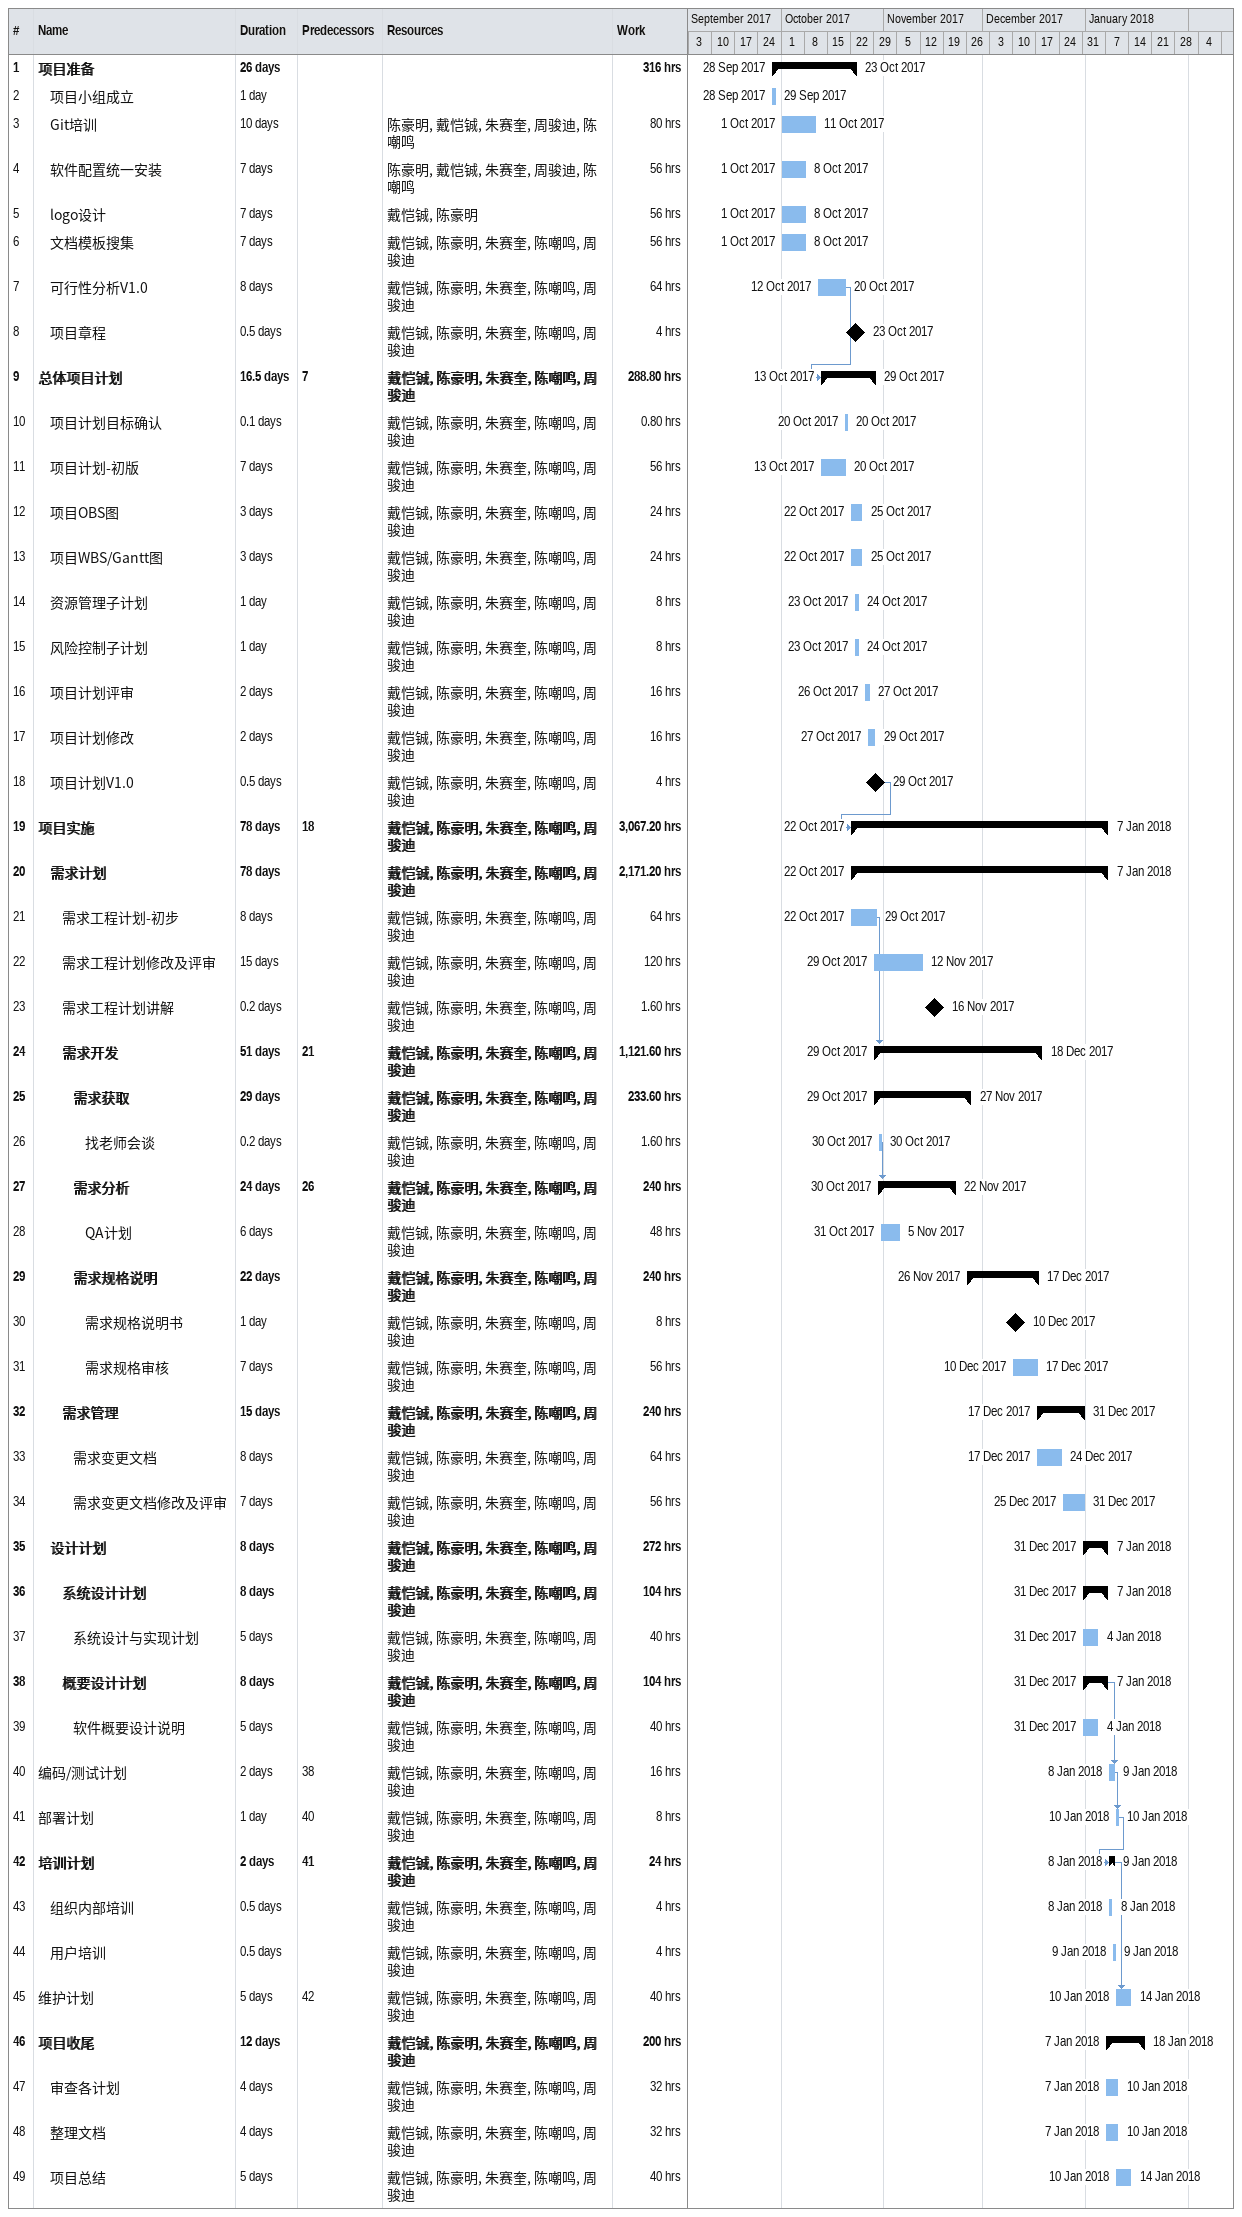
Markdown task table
| ID | Level | Task | Duration | Start | Finish | Predecessors | Resources | Work (h) |
|---|---|---|---|---|---|---|---|---|
| 1 | 1 | **项目准备** | 26d | 2017-09-28 | 2017-10-23 |  |  | 316 |
| 2 | 2 | 项目小组成立 | 1d | 2017-09-28 | 2017-09-29 |  |  |  |
| 3 | 2 | Git培训 | 10d | 2017-10-01 | 2017-10-11 |  | 陈豪明, 戴恺铖, 朱赛奎, 周骏迪, 陈嘲鸣 | 80 |
| 4 | 2 | 软件配置统一安装 | 7d | 2017-10-01 | 2017-10-08 |  | 陈豪明, 戴恺铖, 朱赛奎, 周骏迪, 陈嘲鸣 | 56 |
| 5 | 2 | logo设计 | 7d | 2017-10-01 | 2017-10-08 |  | 戴恺铖, 陈豪明 | 56 |
| 6 | 2 | 文档模板搜集 | 7d | 2017-10-01 | 2017-10-08 |  | 戴恺铖, 陈豪明, 朱赛奎, 陈嘲鸣, 周骏迪 | 56 |
| 7 | 2 | 可行性分析V1.0 | 8d | 2017-10-12 | 2017-10-20 |  | 戴恺铖, 陈豪明, 朱赛奎, 陈嘲鸣, 周骏迪 | 64 |
| 8 | 2 | 项目章程 | 0.5d | 2017-10-23 | 2017-10-23 |  | 戴恺铖, 陈豪明, 朱赛奎, 陈嘲鸣, 周骏迪 | 4 |
| 9 | 1 | **总体项目计划** | 16.5d | 2017-10-13 | 2017-10-29 | 7 | 戴恺铖, 陈豪明, 朱赛奎, 陈嘲鸣, 周骏迪 | 288.80 |
| 10 | 2 | 项目计划目标确认 | 0.1d | 2017-10-20 | 2017-10-20 |  | 戴恺铖, 陈豪明, 朱赛奎, 陈嘲鸣, 周骏迪 | 0.80 |
| 11 | 2 | 项目计划-初版 | 7d | 2017-10-13 | 2017-10-20 |  | 戴恺铖, 陈豪明, 朱赛奎, 陈嘲鸣, 周骏迪 | 56 |
| 12 | 2 | 项目OBS图 | 3d | 2017-10-22 | 2017-10-25 |  | 戴恺铖, 陈豪明, 朱赛奎, 陈嘲鸣, 周骏迪 | 24 |
| 13 | 2 | 项目WBS/Gantt图 | 3d | 2017-10-22 | 2017-10-25 |  | 戴恺铖, 陈豪明, 朱赛奎, 陈嘲鸣, 周骏迪 | 24 |
| 14 | 2 | 资源管理子计划 | 1d | 2017-10-23 | 2017-10-24 |  | 戴恺铖, 陈豪明, 朱赛奎, 陈嘲鸣, 周骏迪 | 8 |
| 15 | 2 | 风险控制子计划 | 1d | 2017-10-23 | 2017-10-24 |  | 戴恺铖, 陈豪明, 朱赛奎, 陈嘲鸣, 周骏迪 | 8 |
| 16 | 2 | 项目计划评审 | 2d | 2017-10-26 | 2017-10-27 |  | 戴恺铖, 陈豪明, 朱赛奎, 陈嘲鸣, 周骏迪 | 16 |
| 17 | 2 | 项目计划修改 | 2d | 2017-10-27 | 2017-10-29 |  | 戴恺铖, 陈豪明, 朱赛奎, 陈嘲鸣, 周骏迪 | 16 |
| 18 | 2 | 项目计划V1.0 | 0.5d | 2017-10-29 | 2017-10-29 |  | 戴恺铖, 陈豪明, 朱赛奎, 陈嘲鸣, 周骏迪 | 4 |
| 19 | 1 | **项目实施** | 78d | 2017-10-22 | 2018-01-07 | 18 | 戴恺铖, 陈豪明, 朱赛奎, 陈嘲鸣, 周骏迪 | 3067.20 |
| 20 | 2 | **需求计划** | 78d | 2017-10-22 | 2018-01-07 |  | 戴恺铖, 陈豪明, 朱赛奎, 陈嘲鸣, 周骏迪 | 2171.20 |
| 21 | 3 | 需求工程计划-初步 | 8d | 2017-10-22 | 2017-10-29 |  | 戴恺铖, 陈豪明, 朱赛奎, 陈嘲鸣, 周骏迪 | 64 |
| 22 | 3 | 需求工程计划修改及评审 | 15d | 2017-10-29 | 2017-11-12 |  | 戴恺铖, 陈豪明, 朱赛奎, 陈嘲鸣, 周骏迪 | 120 |
| 23 | 3 | 需求工程计划讲解 | 0.2d | 2017-11-16 | 2017-11-16 |  | 戴恺铖, 陈豪明, 朱赛奎, 陈嘲鸣, 周骏迪 | 1.60 |
| 24 | 3 | **需求开发** | 51d | 2017-10-29 | 2017-12-18 | 21 | 戴恺铖, 陈豪明, 朱赛奎, 陈嘲鸣, 周骏迪 | 1121.60 |
| 25 | 4 | **需求获取** | 29d | 2017-10-29 | 2017-11-27 |  | 戴恺铖, 陈豪明, 朱赛奎, 陈嘲鸣, 周骏迪 | 233.60 |
| 26 | 5 | 找老师会谈 | 0.2d | 2017-10-30 | 2017-10-30 |  | 戴恺铖, 陈豪明, 朱赛奎, 陈嘲鸣, 周骏迪 | 1.60 |
| 27 | 4 | **需求分析** | 24d | 2017-10-30 | 2017-11-22 | 26 | 戴恺铖, 陈豪明, 朱赛奎, 陈嘲鸣, 周骏迪 | 240 |
| 28 | 5 | QA计划 | 6d | 2017-10-31 | 2017-11-05 |  | 戴恺铖, 陈豪明, 朱赛奎, 陈嘲鸣, 周骏迪 | 48 |
| 29 | 4 | **需求规格说明** | 22d | 2017-11-26 | 2017-12-17 |  | 戴恺铖, 陈豪明, 朱赛奎, 陈嘲鸣, 周骏迪 | 240 |
| 30 | 5 | 需求规格说明书 | 1d | 2017-12-10 | 2017-12-10 |  | 戴恺铖, 陈豪明, 朱赛奎, 陈嘲鸣, 周骏迪 | 8 |
| 31 | 5 | 需求规格审核 | 7d | 2017-12-10 | 2017-12-17 |  | 戴恺铖, 陈豪明, 朱赛奎, 陈嘲鸣, 周骏迪 | 56 |
| 32 | 3 | **需求管理** | 15d | 2017-12-17 | 2017-12-31 |  | 戴恺铖, 陈豪明, 朱赛奎, 陈嘲鸣, 周骏迪 | 240 |
| 33 | 4 | 需求变更文档 | 8d | 2017-12-17 | 2017-12-24 |  | 戴恺铖, 陈豪明, 朱赛奎, 陈嘲鸣, 周骏迪 | 64 |
| 34 | 4 | 需求变更文档修改及评审 | 7d | 2017-12-25 | 2017-12-31 |  | 戴恺铖, 陈豪明, 朱赛奎, 陈嘲鸣, 周骏迪 | 56 |
| 35 | 2 | **设计计划** | 8d | 2017-12-31 | 2018-01-07 |  | 戴恺铖, 陈豪明, 朱赛奎, 陈嘲鸣, 周骏迪 | 272 |
| 36 | 3 | **系统设计计划** | 8d | 2017-12-31 | 2018-01-07 |  | 戴恺铖, 陈豪明, 朱赛奎, 陈嘲鸣, 周骏迪 | 104 |
| 37 | 4 | 系统设计与实现计划 | 5d | 2017-12-31 | 2018-01-04 |  | 戴恺铖, 陈豪明, 朱赛奎, 陈嘲鸣, 周骏迪 | 40 |
| 38 | 3 | **概要设计计划** | 8d | 2017-12-31 | 2018-01-07 |  | 戴恺铖, 陈豪明, 朱赛奎, 陈嘲鸣, 周骏迪 | 104 |
| 39 | 4 | 软件概要设计说明 | 5d | 2017-12-31 | 2018-01-04 |  | 戴恺铖, 陈豪明, 朱赛奎, 陈嘲鸣, 周骏迪 | 40 |
| 40 | 1 | 编码/测试计划 | 2d | 2018-01-08 | 2018-01-09 | 38 | 戴恺铖, 陈豪明, 朱赛奎, 陈嘲鸣, 周骏迪 | 16 |
| 41 | 1 | 部署计划 | 1d | 2018-01-10 | 2018-01-10 | 40 | 戴恺铖, 陈豪明, 朱赛奎, 陈嘲鸣, 周骏迪 | 8 |
| 42 | 1 | **培训计划** | 2d | 2018-01-08 | 2018-01-09 | 41 | 戴恺铖, 陈豪明, 朱赛奎, 陈嘲鸣, 周骏迪 | 24 |
| 43 | 2 | 组织内部培训 | 0.5d | 2018-01-08 | 2018-01-08 |  | 戴恺铖, 陈豪明, 朱赛奎, 陈嘲鸣, 周骏迪 | 4 |
| 44 | 2 | 用户培训 | 0.5d | 2018-01-09 | 2018-01-09 |  | 戴恺铖, 陈豪明, 朱赛奎, 陈嘲鸣, 周骏迪 | 4 |
| 45 | 1 | 维护计划 | 5d | 2018-01-10 | 2018-01-14 | 42 | 戴恺铖, 陈豪明, 朱赛奎, 陈嘲鸣, 周骏迪 | 40 |
| 46 | 1 | **项目收尾** | 12d | 2018-01-07 | 2018-01-18 |  | 戴恺铖, 陈豪明, 朱赛奎, 陈嘲鸣, 周骏迪 | 200 |
| 47 | 2 | 审查各计划 | 4d | 2018-01-07 | 2018-01-10 |  | 戴恺铖, 陈豪明, 朱赛奎, 陈嘲鸣, 周骏迪 | 32 |
| 48 | 2 | 整理文档 | 4d | 2018-01-07 | 2018-01-10 |  | 戴恺铖, 陈豪明, 朱赛奎, 陈嘲鸣, 周骏迪 | 32 |
| 49 | 2 | 项目总结 | 5d | 2018-01-10 | 2018-01-14 |  | 戴恺铖, 陈豪明, 朱赛奎, 陈嘲鸣, 周骏迪 | 40 |
